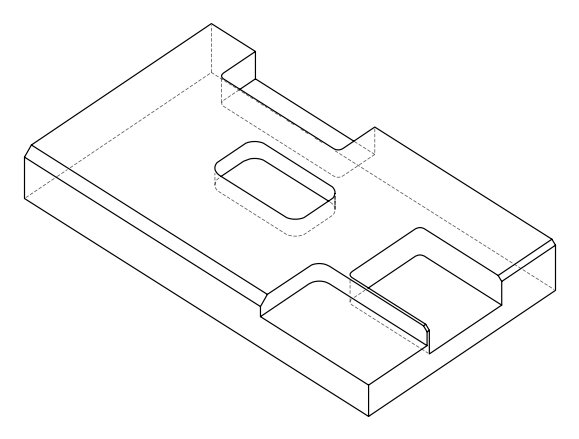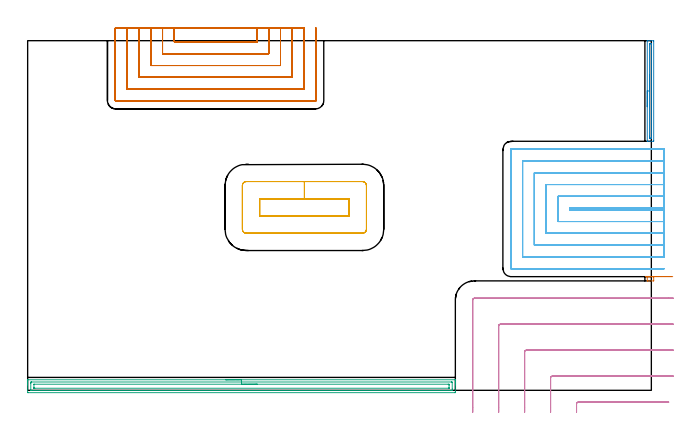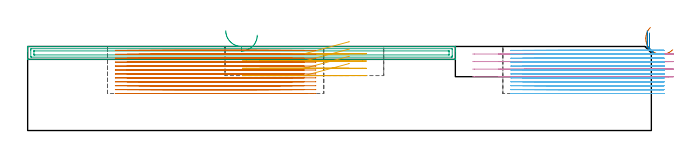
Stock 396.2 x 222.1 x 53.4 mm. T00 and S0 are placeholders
(PLAN: 7 operations, 2 tool changes, 99.1 min)
(1 AREA_MILL | FG_CHAMFER_SURFACE | UGT0205_001 | 0.19 min | 70 mm3)
(2 AREA_MILL_1 | FG_CHAMFER_SURFACE_1 | UGT0205_001 | 1.18 min | 560 mm3)
(3 AREA_MILL_2 | FG_CHAMFER_SURFACE_2 | UGT0205_001 | 6.75 min | 9307 mm3)
(4 MILL_CORNER_NOTCH_RECTANGULAR | CORNER_NOTCH_RECTANGULAR | UGT0201_105 | Follow Part, ap 5.5, ae 75% | 5.84 min | 165340 mm3)
(5 MILL_RECTANGULAR_POCKET | POCKET_RECTANGULAR_STRAIGHT | UGT0201_105 | Follow Part, ap 5.5, ae 75% | 3.41 min | 99312 mm3)
(6 MILL_SLOT | SLOT_PARTIAL_RECTANGULAR | NXT0201_013 | Follow Part, ap 2.5, ae 75% | 38.31 min | 242097 mm3)
(7 MILL_SLOT_1 | SLOT_PARTIAL_RECTANGULAR_1 | NXT0201_013 | Follow Part, ap 2.5, ae 75% | 43.42 min | 177562 mm3)
(TOOL UGT0205_001 | Chamfer Mill 20 x 3 x 45 deg. | D20 FL50 Z2)
(TOOL UGT0201_105 | End Mill 22 mm | D22 FL25 Z2)
(TOOL NXT0201_013 | ENDMILL 10mm | D10 FL30 Z4)
(OP 1 AREA_MILL)
G17 G21 G94 G90
T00 M6
G54
G17 G0 G90 X395.612 Y72.2 S1061 M3
G43 Z65.491 H0
G94 G1 X395.024 Z64.847 F250.
X394.495 Y72.199 Z64.153
X394.028 Z63.416
X393.627 Z62.641
X393.296 Z61.834
X393.036 Z61.002
X392.849 Y72.198 Z60.149
X392.737 Z59.284
X392.702 Z58.413
X392.742 Z57.541
X392.858 Z56.677
X393.049 Y72.199 Z55.825
X393.314 Z54.994
X393.65 Z54.189
X394.055 Z53.416
X394.525 Z52.682
X395.058 Y72.2 Z51.991
X395.649 Z51.349
X397.693 Y72.199 Z49.307
X397.695 Y72.174 Z49.305
X397.7 Y72.018 Z49.3
Y69.812
X397.695 Y69.526 Z49.305
X397.693 Y69.501 Z49.307
X393.635 Z53.364
X393.605 Y69.51 Z53.393
X393.6 Y69.526 Z53.4
Y72.174
X393.605 Y72.19 Z53.393
X393.636 Y72.2 Z53.362
X395.649 Z51.349
X396.291 Z50.758
X396.981 Y72.199 Z50.225
X397.716 Z49.754
X398.488 Z49.349
X399.293 Z49.013
X400.125 Y72.198 Z48.748
X400.976 Z48.557
X401.84 Z48.441
X402.712 Y72.197 Z48.4
X403.584 Z48.436
X404.449 Z48.547
X405.301 Y72.196 Z48.733
X406.134 Z48.993
X406.941 Z49.325
X407.716 Z49.725
X408.453 Y72.195 Z50.192
X409.146 Z50.721
X409.791 Z51.309
G0 Z63.4
M5
M2
(OP 2 AREA_MILL_1)
G17 G21 G94 G90
T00 M6
G54
G17 G0 G90 X393.6 Y180.15 S1061 M3
G43 Z63.4 H0
G94 G1 Y180.188 Z62.528 F250.
Y180.302 Z61.663
Y180.491 Z60.812
Y180.753 Z59.98
Y181.087 Z59.174
Y181.49 Z58.4
Y181.958 Z57.664
Y182.49 Z56.972
Y183.079 Z56.329
Y183.722 Z55.739
Y184.414 Z55.208
Y185.15 Z54.74
Y185.924 Z54.337
Y186.73 Z54.003
Y187.562 Z53.741
Y188.414 Z53.552
Y189.278 Z53.438
Y190.15 Z53.4
Y222.033
X393.604 Y222.09 Z53.39
X393.693 Y222.1 Z53.305
X397.524 Z49.474
X397.692 Y222.098 Z49.306
X397.7 Y221.876 Z49.3
Y158.71
X397.698 Y158.422 Z49.302
X397.691 Y158.202 Z49.306
X397.524 Y158.2 Z49.474
X397.392 Z49.606
X393.693 Z53.305
X393.604 Y158.21 Z53.39
X393.6 Y158.267 Z53.4
Y190.15
X395.014 Z51.986
Y219.579
X395.015 Y219.819 Z51.985
X395.018 Y219.98 Z51.982
X395.021 Y220.06 Z51.979
X395.024 Y220.09 Z51.976
X395.097 Y220.093 Z51.903
X395.375 Y220.099 Z51.625
X395.65 Z51.35
X396.247 Y220.097 Z50.753
X396.272 Y220.091 Z50.728
X396.279 Y220.087 Z50.721
X396.281 Y220.062 Z50.719
X396.284 Y219.819 Z50.716
X396.286 Y219.172 Z50.714
Y218.933
Y160.721
X396.285 Y160.481 Z50.715
X396.282 Y160.32 Z50.718
X396.279 Y160.24 Z50.721
X396.276 Y160.21 Z50.724
X396.203 Y160.207 Z50.797
X395.925 Y160.201 Z51.075
X395.65 Z51.35
X395.053 Y160.203 Z51.947
X395.028 Y160.209 Z51.972
X395.021 Y160.213 Z51.979
X395.019 Y160.238 Z51.981
X395.016 Y160.481 Z51.984
X395.014 Y161.127 Z51.986
Y161.367
Y190.15
Y191.022 Z52.024
Y191.886 Z52.138
Y192.738 Z52.327
Y193.57 Z52.589
Y194.376 Z52.923
Y195.15 Z53.326
Y195.886 Z53.794
Y196.578 Z54.325
Y197.221 Z54.915
Y197.81 Z55.558
Y198.342 Z56.25
Y198.81 Z56.986
Y199.213 Z57.76
Y199.547 Z58.566
Y199.809 Z59.398
Y199.998 Z60.249
Y200.112 Z61.114
Y200.15 Z61.986
G0 Z63.4
M5
M2
(OP 3 AREA_MILL_2)
G17 G21 G94 G90
T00 M6
G54
G17 G0 G90 X125.85 Y6.7 S1061 M3
G43 Z63.4 H0
G94 G1 X125.888 Z62.528 F250.
X126.002 Z61.664
X126.191 Z60.812
X126.453 Z59.98
X126.787 Z59.174
X127.19 Z58.4
X127.658 Z57.664
X128.19 Z56.972
X128.779 Z56.329
X129.422 Z55.74
X130.114 Z55.208
X130.85 Z54.74
X131.624 Z54.337
X132.43 Z54.003
X133.262 Z53.741
X134.114 Z53.552
X134.978 Z53.438
X135.85 Z53.4
X271.538
X271.69 Y6.697 Z53.388
X271.694 Y6.664 Z53.355
X271.7 Y6.302 Z53.001
Y5.911 Z52.61
Y5.265 Z51.96
Y4.054 Z50.75
Y3.488 Z50.182
Y-0.953 Z45.744
X271.698 Y-1.238 Z45.459
X271.69 Y-1.492 Z45.205
X271.435 Y-1.499 Z45.199
X0.609 Y-1.5 Z45.2
X0.262 Y-1.497 Z45.201
X0.01 Y-1.492 Z45.206
X0. Y-1.236 Z45.461
Y3.488 Z50.182
Y4.054 Z50.75
Y4.377 Z51.073
Y4.942 Z51.638
Y5.265 Z51.96
Y5.911 Z52.61
Y6.302 Z53.002
X0.006 Y6.664 Z53.355
X0.01 Y6.697 Z53.388
X0.162 Y6.7 Z53.4
X135.85
Y5.286 Z51.986
X269.285
X269.306 Y5.285 Z51.985
X269.69 Y5.265 Z51.965
X269.699 Y4.874 Z51.574
X269.7 Y0.823 Z47.523
X269.699 Y0.432 Z47.132
X269.69 Y-0.065 Z46.635
X269.326 Y-0.085 Z46.615
X269.306 Y-0.086 Z46.614
X2.415
X2.394 Y-0.085 Z46.615
X2.01 Y-0.065 Z46.635
X2.001 Y0.326 Z47.026
X2. Y4.377 Z51.077
X2.001 Y4.767 Z51.467
X2.01 Y5.265 Z51.965
X2.374 Y5.285 Z51.985
X2.394 Y5.286 Z51.986
X135.85
Y3.872 Z50.572
X267.135 Y3.871 Z50.571
X267.521 Y3.87 Z50.57
X267.648 Y3.868 Z50.568
X267.686 Y3.865 Z50.565
X267.693 Y3.785 Z50.485
X267.698 Y3.667 Z50.367
X267.7 Y3.488 Z50.188
Y3.31 Z50.01
X267.699 Y1.535 Z48.235
X267.69 Y1.356 Z48.056
X267.681 Y1.334 Z48.034
X267.664 Y1.332 Z48.032
X267.617 Y1.329 Z48.029
X4.565 Y1.328 Z48.028
X4.179 Y1.33 Z48.03
X4.052 Y1.332 Z48.032
X4.014 Y1.335 Z48.035
X4.007 Y1.415 Z48.115
X4.002 Y1.533 Z48.233
X4. Y1.712 Z48.412
Y1.89 Z48.59
X4.001 Y3.665 Z50.365
X4.01 Y3.844 Z50.544
X4.019 Y3.865 Z50.565
X4.036 Y3.868 Z50.568
X4.083 Y3.871 Z50.571
X135.85 Y3.872 Z50.572
X136.722 Z50.61
X137.586 Z50.723
X138.438 Z50.912
X139.27 Z51.175
X140.076 Z51.508
X140.85 Z51.911
X141.586 Z52.38
X142.278 Z52.911
X142.921 Z53.5
X143.51 Z54.144
X144.042 Z54.836
X144.51 Z55.572
X144.913 Z56.345
X145.247 Z57.151
X145.509 Z57.983
X145.698 Z58.835
X145.812 Z59.7
X145.85 Z60.572
G0 Z63.4
M5
M2
(OP 4 MILL_CORNER_NOTCH_RECTANGULAR)
G17 G21 G94 G90
T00 M6
G54
G17 G0 G90 X407.247 Y-7.5 S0 M3
G43 Z63.4 H0
Z48.6
G94 G1 X404.247 F250.
X349.794 F500.
G3 X348.7 Y-8.594 R1.1
G1 Y-11.
Y-14. F250.
G0 Z63.4
X410.2 Y9.
Z48.6
G1 X407.2
X333.294 F500.
G3 X332.2 Y7.906 R1.1
G1 Y-11.
Y-14. F250.
G0 Z63.4
X410.2 Y25.5
Z48.6
G1 X407.2
X316.795 F500.
G3 X315.7 Y24.405 R1.1
G1 Y-11.
Y-14. F250.
G0 Z63.4
X410.2 Y42.
Z48.6
G1 X407.2
X300.295 F500.
G3 X299.2 Y40.905 R1.1
G1 Y-11.
Y-14. F250.
G0 Z63.4
X410.2 Y58.5
Z48.6
G1 X407.2
X283.795 F500.
G3 X282.7 Y57.405 R1.1
G1 Y-11.
Y-14. F250.
G0 Z63.4
X407.247 Y-7.5
Z43.8
G1 X404.247
X349.794 F500.
G3 X348.7 Y-8.594 R1.1
G1 Y-11.
Y-14. F250.
G0 Z63.4
X410.2 Y9.
Z43.8
G1 X407.2
X333.294 F500.
G3 X332.2 Y7.906 R1.1
G1 Y-11.
Y-14. F250.
G0 Z63.4
X410.2 Y25.5
Z43.8
G1 X407.2
X316.795 F500.
G3 X315.7 Y24.405 R1.1
G1 Y-11.
Y-14. F250.
G0 Z63.4
X410.2 Y42.
Z43.8
G1 X407.2
X300.295 F500.
G3 X299.2 Y40.905 R1.1
G1 Y-11.
Y-14. F250.
G0 Z63.4
X410.2 Y58.5
Z43.8
G1 X407.2
X283.795 F500.
G3 X282.7 Y57.405 R1.1
G1 Y-11.
Y-14. F250.
G0 Z63.4
X407.247 Y-7.5
Z39.
G1 X404.247
X349.794 F500.
G3 X348.7 Y-8.594 R1.1
G1 Y-11.
Y-14. F250.
G0 Z63.4
X410.2 Y9.
Z39.
G1 X407.2
X333.294 F500.
G3 X332.2 Y7.906 R1.1
G1 Y-11.
Y-14. F250.
G0 Z63.4
X410.2 Y25.5
Z39.
G1 X407.2
X316.795 F500.
G3 X315.7 Y24.405 R1.1
G1 Y-11.
Y-14. F250.
G0 Z63.4
X410.2 Y42.
Z39.
G1 X407.2
X300.295 F500.
G3 X299.2 Y40.905 R1.1
G1 Y-11.
Y-14. F250.
G0 Z63.4
X410.2 Y58.5
Z39.
G1 X407.2
X283.795 F500.
G3 X282.7 Y57.405 R1.1
G1 Y-11.
Y-14. F250.
G0 Z63.4
X407.247 Y-7.5
Z34.2
G1 X404.247
X349.794 F500.
G3 X348.7 Y-8.594 R1.1
G1 Y-11.
Y-14. F250.
G0 Z63.4
X410.2 Y9.
Z34.2
G1 X407.2
X333.294 F500.
G3 X332.2 Y7.906 R1.1
G1 Y-11.
Y-14. F250.
G0 Z63.4
X410.2 Y25.5
Z34.2
G1 X407.2
X316.795 F500.
G3 X315.7 Y24.405 R1.1
G1 Y-11.
Y-14. F250.
G0 Z63.4
X410.2 Y42.
Z34.2
G1 X407.2
X300.295 F500.
G3 X299.2 Y40.905 R1.1
G1 Y-11.
Y-14. F250.
G0 Z63.4
X410.2 Y58.5
Z34.2
G1 X407.2
X283.795 F500.
G3 X282.7 Y57.405 R1.1
G1 Y-11.
Y-14. F250.
G0 Z63.4
M5
M2
(OP 5 MILL_RECTANGULAR_POCKET)
G17 G21 G94 G90
T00 M6
G54
G17 G0 G90 X204.2 Y121.543 S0 M3
G43 Z63.4 H0
Z56.4
G94 G1 Y121.6 Z56.385 F250.
X175.8 Z48.775
X147.4 F500.
Y110.8
X204.2
Y121.6
X175.8
Y132.6
X138.9
G3 X136.4 Y130.1 R2.5
G1 Y102.3
G3 X138.9 Y99.8 R2.5
G1 X212.7
G3 X215.2 Y102.3 R2.5
G1 Y130.1
G3 X212.7 Y132.6 R2.5
G1 X175.8
X174.8
G0 X204.2 Y121.543 Z51.775
G1 Y121.6 Z51.76 F250.
X175.8 Z44.15
X147.4 F500.
Y110.8
X204.2
Y121.6
X175.8
Y132.6
X138.9
G3 X136.4 Y130.1 R2.5
G1 Y102.3
G3 X138.9 Y99.8 R2.5
G1 X212.7
G3 X215.2 Y102.3 R2.5
G1 Y130.1
G3 X212.7 Y132.6 R2.5
G1 X175.8
X174.8
G0 X204.2 Y121.543 Z47.15
G1 Y121.6 Z47.135 F250.
X175.8 Z39.525
X147.4 F500.
Y110.8
X204.2
Y121.6
X175.8
Y132.6
X138.9
G3 X136.4 Y130.1 R2.5
G1 Y102.3
G3 X138.9 Y99.8 R2.5
G1 X212.7
G3 X215.2 Y102.3 R2.5
G1 Y130.1
G3 X212.7 Y132.6 R2.5
G1 X175.8
X174.8
G0 X204.2 Y121.543 Z42.525
G1 Y121.6 Z42.51 F250.
X175.8 Z34.9
X147.4 F500.
Y110.8
X204.2
Y121.6
X175.8
Y132.6
X138.9
G3 X136.4 Y130.1 R2.5
G1 Y102.3
G3 X138.9 Y99.8 R2.5
G1 X212.7
G3 X215.2 Y102.3 R2.5
G1 Y130.1
G3 X212.7 Y132.6 R2.5
G1 X175.8
X174.8
G0 Z63.4
M5
M2
(OP 6 MILL_SLOT)
G17 G21 G94 G90
T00 M6
G54
G17 G0 G90 X404.2 Y115.7 S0 M3
G43 Z63.4 H0
Z50.908
G94 G1 X401.2 F250.
X344.4 F500.
Y114.7
X401.2
X404.2 F250.
Y123.2
X401.2
X336.9 F500.
Y107.2
X401.2
X404.2 F250.
Y130.7
X401.2
X329.4 F500.
Y99.7
X401.2
X404.2 F250.
Y138.2
X401.2
X321.9 F500.
Y92.2
X401.2
X404.2 F250.
Y145.7
X401.2
X314.4 F500.
Y84.7
X401.2
X404.2 F250.
Y153.2
X401.2
X307.2 F500.
G3 X306.9 Y152.9 R0.3
G1 Y77.5
G3 X307.2 Y77.2 R0.3
G1 X401.2
X404.2 F250.
G0 Y115.7 Z48.417
G1 X401.2
X344.4 F500.
Y114.7
X401.2
X404.2 F250.
Y123.2
X401.2
X336.9 F500.
Y107.2
X401.2
X404.2 F250.
Y130.7
X401.2
X329.4 F500.
Y99.7
X401.2
X404.2 F250.
Y138.2
X401.2
X321.9 F500.
Y92.2
X401.2
X404.2 F250.
Y145.7
X401.2
X314.4 F500.
Y84.7
X401.2
X404.2 F250.
Y153.2
X401.2
X307.2 F500.
G3 X306.9 Y152.9 R0.3
G1 Y77.5
G3 X307.2 Y77.2 R0.3
G1 X401.2
X404.2 F250.
G0 Y115.7 Z45.925
G1 X401.2
X344.4 F500.
Y114.7
X401.2
X404.2 F250.
Y123.2
X401.2
X336.9 F500.
Y107.2
X401.2
X404.2 F250.
Y130.7
X401.2
X329.4 F500.
Y99.7
X401.2
X404.2 F250.
Y138.2
X401.2
X321.9 F500.
Y92.2
X401.2
X404.2 F250.
Y145.7
X401.2
X314.4 F500.
Y84.7
X401.2
X404.2 F250.
Y153.2
X401.2
X307.2 F500.
G3 X306.9 Y152.9 R0.3
G1 Y77.5
G3 X307.2 Y77.2 R0.3
G1 X401.2
X404.2 F250.
G0 Y115.7 Z43.433
G1 X401.2
X344.4 F500.
Y114.7
X401.2
X404.2 F250.
Y123.2
X401.2
X336.9 F500.
Y107.2
X401.2
X404.2 F250.
Y130.7
X401.2
X329.4 F500.
Y99.7
X401.2
X404.2 F250.
Y138.2
X401.2
X321.9 F500.
Y92.2
X401.2
X404.2 F250.
Y145.7
X401.2
X314.4 F500.
Y84.7
X401.2
X404.2 F250.
Y153.2
X401.2
X307.2 F500.
G3 X306.9 Y152.9 R0.3
G1 Y77.5
G3 X307.2 Y77.2 R0.3
G1 X401.2
X404.2 F250.
G0 Y115.7 Z40.942
G1 X401.2
X344.4 F500.
Y114.7
X401.2
X404.2 F250.
Y123.2
X401.2
X336.9 F500.
Y107.2
X401.2
X404.2 F250.
Y130.7
X401.2
X329.4 F500.
Y99.7
X401.2
X404.2 F250.
Y138.2
X401.2
X321.9 F500.
Y92.2
X401.2
X404.2 F250.
Y145.7
X401.2
X314.4 F500.
Y84.7
X401.2
X404.2 F250.
Y153.2
X401.2
X307.2 F500.
G3 X306.9 Y152.9 R0.3
G1 Y77.5
G3 X307.2 Y77.2 R0.3
G1 X401.2
X404.2 F250.
G0 Y115.7 Z38.45
G1 X401.2
X344.4 F500.
Y114.7
X401.2
X404.2 F250.
Y123.2
X401.2
X336.9 F500.
Y107.2
X401.2
X404.2 F250.
Y130.7
X401.2
X329.4 F500.
Y99.7
X401.2
X404.2 F250.
Y138.2
X401.2
X321.9 F500.
Y92.2
X401.2
X404.2 F250.
Y145.7
X401.2
X314.4 F500.
Y84.7
X401.2
X404.2 F250.
Y153.2
X401.2
X307.2 F500.
G3 X306.9 Y152.9 R0.3
G1 Y77.5
G3 X307.2 Y77.2 R0.3
G1 X401.2
X404.2 F250.
G0 Y115.7 Z35.958
G1 X401.2
X344.4 F500.
Y114.7
X401.2
X404.2 F250.
Y123.2
X401.2
X336.9 F500.
Y107.2
X401.2
X404.2 F250.
Y130.7
X401.2
X329.4 F500.
Y99.7
X401.2
X404.2 F250.
Y138.2
X401.2
X321.9 F500.
Y92.2
X401.2
X404.2 F250.
Y145.7
X401.2
X314.4 F500.
Y84.7
X401.2
X404.2 F250.
Y153.2
X401.2
X307.2 F500.
G3 X306.9 Y152.9 R0.3
G1 Y77.5
G3 X307.2 Y77.2 R0.3
G1 X401.2
X404.2 F250.
G0 Y115.7 Z33.467
G1 X401.2
X344.4 F500.
Y114.7
X401.2
X404.2 F250.
Y123.2
X401.2
X336.9 F500.
Y107.2
X401.2
X404.2 F250.
Y130.7
X401.2
X329.4 F500.
Y99.7
X401.2
X404.2 F250.
Y138.2
X401.2
X321.9 F500.
Y92.2
X401.2
X404.2 F250.
Y145.7
X401.2
X314.4 F500.
Y84.7
X401.2
X404.2 F250.
Y153.2
X401.2
X307.2 F500.
G3 X306.9 Y152.9 R0.3
G1 Y77.5
G3 X307.2 Y77.2 R0.3
G1 X401.2
X404.2 F250.
G0 Y115.7 Z30.975
G1 X401.2
X344.4 F500.
Y114.7
X401.2
X404.2 F250.
Y123.2
X401.2
X336.9 F500.
Y107.2
X401.2
X404.2 F250.
Y130.7
X401.2
X329.4 F500.
Y99.7
X401.2
X404.2 F250.
Y138.2
X401.2
X321.9 F500.
Y92.2
X401.2
X404.2 F250.
Y145.7
X401.2
X314.4 F500.
Y84.7
X401.2
X404.2 F250.
Y153.2
X401.2
X307.2 F500.
G3 X306.9 Y152.9 R0.3
G1 Y77.5
G3 X307.2 Y77.2 R0.3
G1 X401.2
X404.2 F250.
G0 Y115.7 Z28.483
G1 X401.2
X344.4 F500.
Y114.7
X401.2
X404.2 F250.
Y123.2
X401.2
X336.9 F500.
Y107.2
X401.2
X404.2 F250.
Y130.7
X401.2
X329.4 F500.
Y99.7
X401.2
X404.2 F250.
Y138.2
X401.2
X321.9 F500.
Y92.2
X401.2
X404.2 F250.
Y145.7
X401.2
X314.4 F500.
Y84.7
X401.2
X404.2 F250.
Y153.2
X401.2
X307.2 F500.
G3 X306.9 Y152.9 R0.3
G1 Y77.5
G3 X307.2 Y77.2 R0.3
G1 X401.2
X404.2 F250.
G0 Y115.7 Z25.992
G1 X401.2
X344.4 F500.
Y114.7
X401.2
X404.2 F250.
Y123.2
X401.2
X336.9 F500.
Y107.2
X401.2
X404.2 F250.
Y130.7
X401.2
X329.4 F500.
Y99.7
X401.2
X404.2 F250.
Y138.2
X401.2
X321.9 F500.
Y92.2
X401.2
X404.2 F250.
Y145.7
X401.2
X314.4 F500.
Y84.7
X401.2
X404.2 F250.
Y153.2
X401.2
X307.2 F500.
G3 X306.9 Y152.9 R0.3
G1 Y77.5
G3 X307.2 Y77.2 R0.3
G1 X401.2
X404.2 F250.
G0 Y115.7 Z23.5
G1 X401.2
X344.4 F500.
Y114.7
X401.2
X404.2 F250.
Y123.2
X401.2
X336.9 F500.
Y107.2
X401.2
X404.2 F250.
Y130.7
X401.2
X329.4 F500.
Y99.7
X401.2
X404.2 F250.
Y138.2
X401.2
X321.9 F500.
Y92.2
X401.2
X404.2 F250.
Y145.7
X401.2
X314.4 F500.
Y84.7
X401.2
X404.2 F250.
Y153.2
X401.2
X307.2 F500.
G3 X306.9 Y152.9 R0.3
G1 Y77.5
G3 X307.2 Y77.2 R0.3
G1 X401.2
X404.2 F250.
G0 Z63.4
M5
M2
(OP 7 MILL_SLOT_1)
G17 G21 G94 G90
T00 M6
G54
G17 G0 G90 X93.2 Y230.1 S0 M3
G43 Z63.4 H0
Z50.908
G94 G1 Y227.1 F250.
Y221.3 F500.
X145.6
Y227.1
Y230.1 F250.
X85.7
Y227.1
Y213.8 F500.
X153.1
Y227.1
Y230.1 F250.
X78.2
Y227.1
Y206.3 F500.
X160.6
Y227.1
Y230.1 F250.
X70.7
Y227.1
Y198.8 F500.
X168.1
Y227.1
Y230.1 F250.
X63.2
Y227.1
Y191.3 F500.
X175.6
Y227.1
Y230.1 F250.
X55.7
Y227.1
Y184. F500.
G3 X55.9 Y183.8 R0.2
G1 X182.9
G3 X183.1 Y184. R0.2
G1 Y227.1
Y230.1 F250.
G0 X93.2 Z48.417
G1 Y227.1
Y221.3 F500.
X145.6
Y227.1
Y230.1 F250.
X85.7
Y227.1
Y213.8 F500.
X153.1
Y227.1
Y230.1 F250.
X78.2
Y227.1
Y206.3 F500.
X160.6
Y227.1
Y230.1 F250.
X70.7
Y227.1
Y198.8 F500.
X168.1
Y227.1
Y230.1 F250.
X63.2
Y227.1
Y191.3 F500.
X175.6
Y227.1
Y230.1 F250.
X55.7
Y227.1
Y184. F500.
G3 X55.9 Y183.8 R0.2
G1 X182.9
G3 X183.1 Y184. R0.2
G1 Y227.1
Y230.1 F250.
G0 X93.2 Z45.925
G1 Y227.1
Y221.3 F500.
X145.6
Y227.1
Y230.1 F250.
X85.7
Y227.1
Y213.8 F500.
X153.1
Y227.1
Y230.1 F250.
X78.2
Y227.1
Y206.3 F500.
X160.6
Y227.1
Y230.1 F250.
X70.7
Y227.1
Y198.8 F500.
X168.1
Y227.1
Y230.1 F250.
X63.2
Y227.1
Y191.3 F500.
X175.6
Y227.1
Y230.1 F250.
X55.7
Y227.1
Y184. F500.
G3 X55.9 Y183.8 R0.2
G1 X182.9
G3 X183.1 Y184. R0.2
G1 Y227.1
Y230.1 F250.
G0 X93.2 Z43.433
G1 Y227.1
Y221.3 F500.
X145.6
Y227.1
Y230.1 F250.
X85.7
Y227.1
Y213.8 F500.
X153.1
Y227.1
Y230.1 F250.
X78.2
Y227.1
Y206.3 F500.
X160.6
Y227.1
Y230.1 F250.
X70.7
Y227.1
Y198.8 F500.
X168.1
Y227.1
Y230.1 F250.
X63.2
Y227.1
Y191.3 F500.
X175.6
Y227.1
Y230.1 F250.
X55.7
Y227.1
Y184. F500.
G3 X55.9 Y183.8 R0.2
G1 X182.9
G3 X183.1 Y184. R0.2
G1 Y227.1
Y230.1 F250.
G0 X93.2 Z40.942
G1 Y227.1
Y221.3 F500.
X145.6
Y227.1
Y230.1 F250.
X85.7
Y227.1
Y213.8 F500.
X153.1
Y227.1
Y230.1 F250.
X78.2
Y227.1
Y206.3 F500.
X160.6
Y227.1
Y230.1 F250.
X70.7
Y227.1
Y198.8 F500.
X168.1
Y227.1
Y230.1 F250.
X63.2
Y227.1
Y191.3 F500.
X175.6
Y227.1
Y230.1 F250.
X55.7
Y227.1
Y184. F500.
G3 X55.9 Y183.8 R0.2
G1 X182.9
G3 X183.1 Y184. R0.2
G1 Y227.1
Y230.1 F250.
G0 X93.2 Z38.45
G1 Y227.1
Y221.3 F500.
X145.6
Y227.1
Y230.1 F250.
X85.7
Y227.1
Y213.8 F500.
X153.1
Y227.1
Y230.1 F250.
X78.2
Y227.1
Y206.3 F500.
X160.6
Y227.1
Y230.1 F250.
X70.7
Y227.1
Y198.8 F500.
X168.1
Y227.1
Y230.1 F250.
X63.2
Y227.1
Y191.3 F500.
X175.6
Y227.1
Y230.1 F250.
X55.7
Y227.1
Y184. F500.
G3 X55.9 Y183.8 R0.2
G1 X182.9
G3 X183.1 Y184. R0.2
G1 Y227.1
Y230.1 F250.
G0 X93.2 Z35.958
G1 Y227.1
Y221.3 F500.
X145.6
Y227.1
Y230.1 F250.
X85.7
Y227.1
Y213.8 F500.
X153.1
Y227.1
Y230.1 F250.
X78.2
Y227.1
Y206.3 F500.
X160.6
Y227.1
Y230.1 F250.
X70.7
Y227.1
Y198.8 F500.
X168.1
Y227.1
Y230.1 F250.
X63.2
Y227.1
Y191.3 F500.
X175.6
Y227.1
Y230.1 F250.
X55.7
Y227.1
Y184. F500.
G3 X55.9 Y183.8 R0.2
G1 X182.9
G3 X183.1 Y184. R0.2
G1 Y227.1
Y230.1 F250.
G0 X93.2 Z33.467
G1 Y227.1
Y221.3 F500.
X145.6
Y227.1
Y230.1 F250.
X85.7
Y227.1
Y213.8 F500.
X153.1
Y227.1
Y230.1 F250.
X78.2
Y227.1
Y206.3 F500.
X160.6
Y227.1
Y230.1 F250.
X70.7
Y227.1
Y198.8 F500.
X168.1
Y227.1
Y230.1 F250.
X63.2
Y227.1
Y191.3 F500.
X175.6
Y227.1
Y230.1 F250.
X55.7
Y227.1
Y184. F500.
G3 X55.9 Y183.8 R0.2
G1 X182.9
G3 X183.1 Y184. R0.2
G1 Y227.1
Y230.1 F250.
G0 X93.2 Z30.975
G1 Y227.1
Y221.3 F500.
X145.6
Y227.1
Y230.1 F250.
X85.7
Y227.1
Y213.8 F500.
X153.1
Y227.1
Y230.1 F250.
X78.2
Y227.1
Y206.3 F500.
X160.6
Y227.1
Y230.1 F250.
X70.7
Y227.1
Y198.8 F500.
X168.1
Y227.1
Y230.1 F250.
X63.2
Y227.1
Y191.3 F500.
X175.6
Y227.1
Y230.1 F250.
X55.7
Y227.1
Y184. F500.
G3 X55.9 Y183.8 R0.2
G1 X182.9
G3 X183.1 Y184. R0.2
G1 Y227.1
Y230.1 F250.
G0 X93.2 Z28.483
G1 Y227.1
Y221.3 F500.
X145.6
Y227.1
Y230.1 F250.
X85.7
Y227.1
Y213.8 F500.
X153.1
Y227.1
Y230.1 F250.
X78.2
Y227.1
Y206.3 F500.
X160.6
Y227.1
Y230.1 F250.
X70.7
Y227.1
Y198.8 F500.
X168.1
Y227.1
Y230.1 F250.
X63.2
Y227.1
Y191.3 F500.
X175.6
Y227.1
Y230.1 F250.
X55.7
Y227.1
Y184. F500.
G3 X55.9 Y183.8 R0.2
G1 X182.9
G3 X183.1 Y184. R0.2
G1 Y227.1
Y230.1 F250.
G0 X93.2 Z25.992
G1 Y227.1
Y221.3 F500.
X145.6
Y227.1
Y230.1 F250.
X85.7
Y227.1
Y213.8 F500.
X153.1
Y227.1
Y230.1 F250.
X78.2
Y227.1
Y206.3 F500.
X160.6
Y227.1
Y230.1 F250.
X70.7
Y227.1
Y198.8 F500.
X168.1
Y227.1
Y230.1 F250.
X63.2
Y227.1
Y191.3 F500.
X175.6
Y227.1
Y230.1 F250.
X55.7
Y227.1
Y184. F500.
G3 X55.9 Y183.8 R0.2
G1 X182.9
G3 X183.1 Y184. R0.2
G1 Y227.1
Y230.1 F250.
G0 X93.2 Z23.5
G1 Y227.1
Y221.3 F500.
X145.6
Y227.1
Y230.1 F250.
X85.7
Y227.1
Y213.8 F500.
X153.1
Y227.1
Y230.1 F250.
X78.2
Y227.1
Y206.3 F500.
X160.6
Y227.1
Y230.1 F250.
X70.7
Y227.1
Y198.8 F500.
X168.1
Y227.1
Y230.1 F250.
X63.2
Y227.1
Y191.3 F500.
X175.6
Y227.1
Y230.1 F250.
X55.7
Y227.1
Y184. F500.
G3 X55.9 Y183.8 R0.2
G1 X182.9
G3 X183.1 Y184. R0.2
G1 Y227.1
Y230.1 F250.
G0 Z63.4
M5
M2
